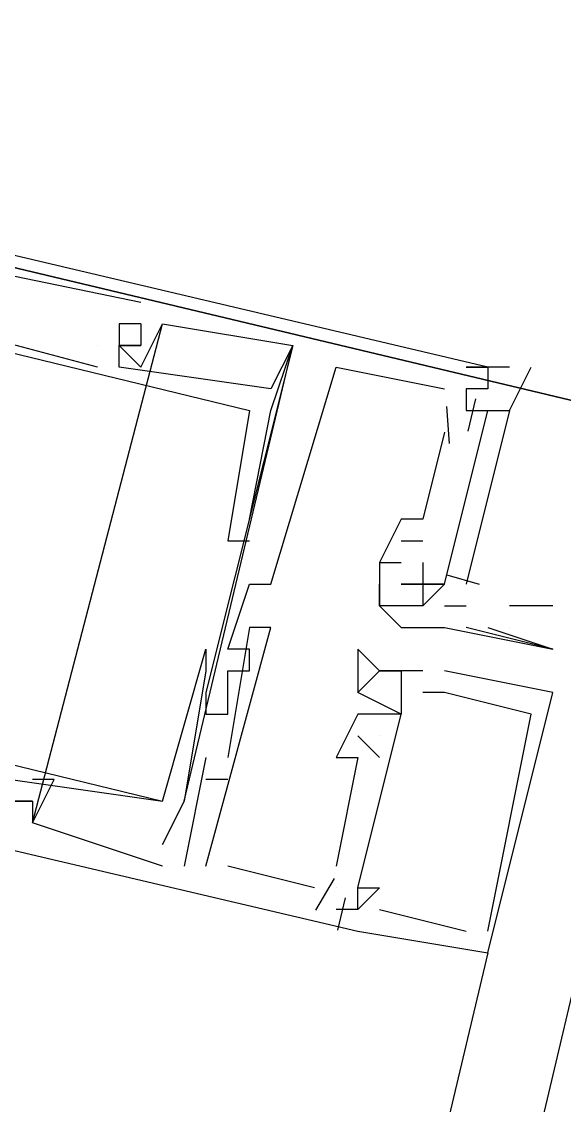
# Model space of a CAD drawing. Header units: feet. Extents: x -84 to 198, y -22 to 181.
# Drawn here: x 124.02 to 124.354, y 90.084 to 90.75 of the extents above; entities that cross this region are included whole.
import ezdxf

# ---------------------------------------------------------------- set-up
doc = ezdxf.new("R2010")
doc.units = ezdxf.units.FT
doc.layers.add('A-LINEA', color=7, linetype='CONTINUOUS')
doc.layers.add('A-MURO-CONCRETO', color=8, linetype='CONTINUOUS')

msp = doc.modelspace()

# ---------------------------------------------------------------- linework, layer by layer
at = {"layer": 'A-LINEA'}
for p, q in [((124.3067, 90.5378), (123.6267, 90.6978)), ((124.3067, 90.5378), (123.6267, 90.6978)), ((124.3067, 90.5378), (123.6267, 90.6978)), ((124.0933, 90.5778), (124.0933, 90.5778)), ((124.0933, 90.5778), (124.0933, 90.5778)), ((124.0933, 90.5778), (124.0933, 90.5778)), ((124.0267, 90.2578), (124.1067, 90.5644)), ((124.0267, 90.2578), (124.1067, 90.5644)), ((124.0267, 90.2578), (124.1067, 90.5644)), ((124.08, 90.5644), (124.08, 90.5644)), ((124.08, 90.5644), (124.08, 90.5644)), ((124.08, 90.5644), (124.08, 90.5644)), ((124.0933, 90.5644), (124.0933, 90.5644)), ((124.0933, 90.5644), (124.0933, 90.5644)), ((124.0933, 90.5644), (124.0933, 90.5644)), ((124.0933, 90.5644), (124.0933, 90.5644)), ((124.0933, 90.5644), (124.0933, 90.5644)), ((124.0933, 90.5644), (124.0933, 90.5644)), ((124.1067, 90.5644), (124.1067, 90.5644)), ((124.1067, 90.5644), (124.1067, 90.5644)), ((124.1067, 90.5644), (124.1067, 90.5644)), ((124.0667, 90.5511), (124.0667, 90.5511)), ((124.0667, 90.5511), (124.0667, 90.5511)), ((124.0667, 90.5511), (124.0667, 90.5511)), ((124.08, 90.5511), (124.08, 90.5511)), ((124.08, 90.5511), (124.08, 90.5511)), ((124.08, 90.5511), (124.08, 90.5511)), ((124.08, 90.5511), (124.08, 90.5511)), ((124.08, 90.5511), (124.08, 90.5511)), ((124.08, 90.5511), (124.08, 90.5511)), ((124.08, 90.5511), (124.08, 90.5511)), ((124.08, 90.5511), (124.08, 90.5511)), ((124.08, 90.5511), (124.08, 90.5511)), ((124.0933, 90.5511), (124.0933, 90.5511)), ((124.0933, 90.5511), (124.0933, 90.5511)), ((124.0933, 90.5511), (124.0933, 90.5511)), ((124.0933, 90.5511), (124.0933, 90.5511)), ((124.0933, 90.5511), (124.0933, 90.5511)), ((124.0933, 90.5511), (124.0933, 90.5511)), ((124.1867, 90.5511), (124.1867, 90.5511)), ((124.1867, 90.5511), (124.1867, 90.5511)), ((124.1867, 90.5511), (124.1867, 90.5511)), ((124.1867, 90.5511), (124.1867, 90.5511)), ((124.1867, 90.5511), (124.1867, 90.5511)), ((124.1867, 90.5511), (124.1867, 90.5511)), ((124.0667, 90.5378), (124.0667, 90.5378)), ((124.0667, 90.5378), (124.0667, 90.5378)), ((124.0667, 90.5378), (124.0667, 90.5378)), ((124.08, 90.5378), (124.08, 90.5378)), ((124.08, 90.5378), (124.08, 90.5378)), ((124.08, 90.5378), (124.08, 90.5378)), ((124.0933, 90.5378), (124.0933, 90.5378)), ((124.0933, 90.5378), (124.0933, 90.5378)), ((124.0933, 90.5378), (124.0933, 90.5378)), ((124.2133, 90.5378), (124.2133, 90.5378)), ((124.2133, 90.5378), (124.2133, 90.5378)), ((124.2133, 90.5378), (124.2133, 90.5378)), ((124.3067, 90.5378), (124.3067, 90.5378)), ((124.3067, 90.5378), (124.3067, 90.5378)), ((124.3067, 90.5378), (124.3067, 90.5378)), ((124.1733, 90.5244), (124.1733, 90.5244)), ((124.1733, 90.5244), (124.1733, 90.5244)), ((124.1733, 90.5244), (124.1733, 90.5244)), ((124.28, 90.5244), (124.28, 90.5244)), ((124.28, 90.5244), (124.28, 90.5244)), ((124.28, 90.5244), (124.28, 90.5244)), ((124.2933, 90.5244), (124.2933, 90.5244)), ((124.2933, 90.5244), (124.2933, 90.5244)), ((124.2933, 90.5244), (124.2933, 90.5244)), ((124.2933, 90.5244), (124.2933, 90.5244)), ((124.2933, 90.5244), (124.2933, 90.5244)), ((124.2933, 90.5244), (124.2933, 90.5244)), ((124.3067, 90.5244), (124.3067, 90.5244)), ((124.3067, 90.5244), (124.3067, 90.5244)), ((124.3067, 90.5244), (124.3067, 90.5244)), ((124.3067, 90.5244), (124.3067, 90.5244)), ((124.3067, 90.5244), (124.3067, 90.5244)), ((124.3067, 90.5244), (124.3067, 90.5244)), ((124.299, 90.5184), (124.2943, 90.4984)), ((124.299, 90.5184), (124.2943, 90.4984)), ((124.299, 90.5184), (124.2943, 90.4984)), ((124.16, 90.5111), (124.16, 90.5111)), ((124.16, 90.5111), (124.16, 90.5111)), ((124.16, 90.5111), (124.16, 90.5111)), ((124.1733, 90.5111), (124.1733, 90.5111)), ((124.1733, 90.5111), (124.1733, 90.5111)), ((124.1733, 90.5111), (124.1733, 90.5111)), ((124.28, 90.5111), (124.28, 90.5111)), ((124.28, 90.5111), (124.28, 90.5111)), ((124.28, 90.5111), (124.28, 90.5111)), ((124.28, 90.5111), (124.28, 90.5111)), ((124.28, 90.5111), (124.28, 90.5111)), ((124.28, 90.5111), (124.28, 90.5111)), ((124.2813, 90.5136), (124.2829, 90.4909)), ((124.2813, 90.5136), (124.2829, 90.4909)), ((124.2813, 90.5136), (124.2829, 90.4909)), ((124.2933, 90.5111), (124.2933, 90.5111)), ((124.2933, 90.5111), (124.2933, 90.5111)), ((124.2933, 90.5111), (124.2933, 90.5111)), ((124.2933, 90.5111), (124.2933, 90.5111)), ((124.2933, 90.5111), (124.2933, 90.5111)), ((124.2933, 90.5111), (124.2933, 90.5111)), ((124.3067, 90.5111), (124.3067, 90.5111)), ((124.3067, 90.5111), (124.3067, 90.5111)), ((124.3067, 90.5111), (124.3067, 90.5111)), ((124.44, 90.4978), (117.1467, 59.6844)), ((124.28, 90.4978), (124.2667, 90.4444)), ((124.28, 90.4978), (124.2667, 90.4444)), ((124.28, 90.4978), (124.2667, 90.4444)), ((124.28, 90.4978), (124.28, 90.4978)), ((124.28, 90.4978), (124.28, 90.4978)), ((124.28, 90.4978), (124.28, 90.4978)), ((124.16, 90.4444), (124.16, 90.4444)), ((124.16, 90.4444), (124.16, 90.4444)), ((124.16, 90.4444), (124.16, 90.4444)), ((124.2533, 90.4444), (124.2533, 90.4444)), ((124.2533, 90.4444), (124.2533, 90.4444)), ((124.2533, 90.4444), (124.2533, 90.4444)), ((124.2667, 90.4444), (124.2667, 90.4444)), ((124.2667, 90.4444), (124.2667, 90.4444)), ((124.2667, 90.4444), (124.2667, 90.4444)), ((124.1467, 90.4311), (124.1467, 90.4311)), ((124.1467, 90.4311), (124.1467, 90.4311)), ((124.1467, 90.4311), (124.1467, 90.4311)), ((124.16, 90.4311), (124.16, 90.4311)), ((124.16, 90.4311), (124.16, 90.4311)), ((124.16, 90.4311), (124.16, 90.4311)), ((124.2533, 90.4311), (124.2667, 90.4311)), ((124.2533, 90.4311), (124.2533, 90.4311)), ((124.2533, 90.4311), (124.2667, 90.4311)), ((124.2533, 90.4311), (124.2533, 90.4311)), ((124.2533, 90.4311), (124.2667, 90.4311)), ((124.2533, 90.4311), (124.2533, 90.4311)), ((124.2667, 90.4311), (124.2667, 90.4311)), ((124.2667, 90.4311), (124.2667, 90.4311)), ((124.2667, 90.4311), (124.2667, 90.4311)), ((124.24, 90.4178), (124.24, 90.4178)), ((124.24, 90.4178), (124.24, 90.4178)), ((124.24, 90.4178), (124.24, 90.4178)), ((124.24, 90.4178), (124.24, 90.4178)), ((124.2533, 90.4178), (124.2533, 90.4178)), ((124.2533, 90.4178), (124.2533, 90.4178)), ((124.2533, 90.4178), (124.2533, 90.4178)), ((124.2533, 90.4178), (124.2533, 90.4178)), ((124.2667, 90.4178), (124.2667, 90.4178)), ((124.2667, 90.4178), (124.2667, 90.4178)), ((124.2667, 90.4178), (124.2667, 90.4178)), ((124.16, 90.4044), (124.16, 90.4044)), ((124.16, 90.4044), (124.16, 90.4044)), ((124.16, 90.4044), (124.16, 90.4044)), ((124.1733, 90.4044), (124.1733, 90.4044)), ((124.1733, 90.4044), (124.1733, 90.4044)), ((124.1733, 90.4044), (124.1733, 90.4044)), ((124.24, 90.4044), (124.24, 90.4044)), ((124.24, 90.4044), (124.24, 90.4044)), ((124.2533, 90.4044), (124.2533, 90.4044)), ((124.2533, 90.4044), (124.2533, 90.4044)), ((124.2667, 90.4044), (124.2667, 90.4044)), ((124.2667, 90.4044), (124.2667, 90.4044)), ((124.2667, 90.4044), (124.2667, 90.4044)), ((124.2667, 90.4044), (124.2667, 90.4044)), ((124.2667, 90.4044), (124.2667, 90.4044)), ((124.28, 90.4044), (124.28, 90.4044)), ((124.28, 90.4044), (124.28, 90.4044)), ((124.28, 90.4044), (124.28, 90.4044)), ((124.28, 90.4044), (124.28, 90.4044)), ((124.2815, 90.4101), (124.3014, 90.4045)), ((124.2815, 90.4101), (124.3014, 90.4045)), ((124.2815, 90.4101), (124.3014, 90.4045)), ((124.24, 90.3911), (124.24, 90.3911)), ((124.24, 90.3911), (124.24, 90.3911)), ((124.2667, 90.3911), (124.2667, 90.3911)), ((124.2667, 90.3911), (124.2667, 90.3911)), ((124.28, 90.3911), (124.28, 90.3911)), ((124.2933, 90.3911), (124.2933, 90.3911)), ((124.3467, 90.3911), (124.32, 90.3911)), ((124.16, 90.3778), (124.16, 90.3778)), ((124.16, 90.3778), (124.16, 90.3778)), ((124.16, 90.3778), (124.16, 90.3778)), ((124.1733, 90.3778), (124.1733, 90.3778)), ((124.1733, 90.3778), (124.1733, 90.3778)), ((124.1733, 90.3778), (124.1733, 90.3778)), ((124.2533, 90.3778), (124.2533, 90.3778)), ((124.2667, 90.3778), (124.2667, 90.3778)), ((124.2667, 90.3778), (124.2667, 90.3778)), ((124.28, 90.3778), (124.28, 90.3778)), ((124.28, 90.3778), (124.28, 90.3778)), ((124.2933, 90.3778), (124.2933, 90.3778)), ((124.3067, 90.3778), (124.3467, 90.3644)), ((124.32, 90.3778), (124.32, 90.3778)), ((124.1333, 90.3644), (124.1333, 90.3644)), ((124.1333, 90.3644), (124.1333, 90.3644)), ((124.1333, 90.3644), (124.1333, 90.3644)), ((124.1467, 90.3644), (124.1467, 90.3644)), ((124.1467, 90.3644), (124.1467, 90.3644)), ((124.1467, 90.3644), (124.1467, 90.3644)), ((124.16, 90.3644), (124.16, 90.3644)), ((124.16, 90.3644), (124.16, 90.3644)), ((124.16, 90.3644), (124.16, 90.3644)), ((124.2267, 90.3644), (124.2267, 90.3644)), ((124.2267, 90.3644), (124.2267, 90.3644)), ((124.2267, 90.3644), (124.2267, 90.3644)), ((124.3467, 90.3644), (124.3467, 90.3644)), ((123.5467, 90.3511), (124.2267, 90.1911)), ((123.5467, 90.3511), (124.2267, 90.1911)), ((123.5467, 90.3511), (124.2267, 90.1911)), ((124.1333, 90.3511), (124.1333, 90.3511)), ((124.1333, 90.3511), (124.1333, 90.3511)), ((124.1333, 90.3511), (124.1333, 90.3511)), ((124.1467, 90.3511), (124.1467, 90.3511)), ((124.1467, 90.3511), (124.1467, 90.3511)), ((124.1467, 90.3511), (124.1467, 90.3511)), ((124.16, 90.3511), (124.16, 90.3511)), ((124.16, 90.3511), (124.16, 90.3511)), ((124.16, 90.3511), (124.16, 90.3511)), ((124.24, 90.3511), (124.24, 90.3511)), ((124.24, 90.3511), (124.24, 90.3511)), ((124.24, 90.3511), (124.24, 90.3511)), ((124.24, 90.3511), (124.24, 90.3511)), ((124.24, 90.3511), (124.24, 90.3511)), ((124.24, 90.3511), (124.24, 90.3511)), ((124.2533, 90.3511), (124.2533, 90.3511)), ((124.2533, 90.3511), (124.2533, 90.3511)), ((124.2533, 90.3511), (124.2533, 90.3511)), ((124.2667, 90.3511), (124.2667, 90.3511)), ((124.2667, 90.3511), (124.2667, 90.3511)), ((124.2667, 90.3511), (124.2667, 90.3511)), ((124.28, 90.3511), (124.28, 90.3511)), ((124.28, 90.3511), (124.28, 90.3511)), ((124.28, 90.3511), (124.28, 90.3511)), ((124.1333, 90.3378), (124.1333, 90.3378)), ((124.1333, 90.3378), (124.1333, 90.3378)), ((124.1333, 90.3378), (124.1333, 90.3378)), ((124.1333, 90.3378), (124.1333, 90.3378)), ((124.1333, 90.3378), (124.1333, 90.3378)), ((124.1333, 90.3378), (124.1333, 90.3378)), ((124.1467, 90.3378), (124.1467, 90.3378)), ((124.1467, 90.3378), (124.1467, 90.3378)), ((124.1467, 90.3378), (124.1467, 90.3378)), ((124.2267, 90.3378), (124.2267, 90.3378)), ((124.2267, 90.3378), (124.2267, 90.3378)), ((124.2267, 90.3378), (124.2267, 90.3378)), ((124.2267, 90.3378), (124.2267, 90.3378)), ((124.2267, 90.3378), (124.2267, 90.3378)), ((124.2267, 90.3378), (124.2267, 90.3378)), ((124.2267, 90.3378), (124.2267, 90.3378)), ((124.2267, 90.3378), (124.2267, 90.3378)), ((124.2267, 90.3378), (124.2267, 90.3378)), ((124.2267, 90.3378), (124.2267, 90.3378)), ((124.2267, 90.3378), (124.2267, 90.3378)), ((124.2267, 90.3378), (124.2267, 90.3378)), ((124.2533, 90.3378), (124.2533, 90.3378)), ((124.2533, 90.3378), (124.2533, 90.3378)), ((124.2533, 90.3378), (124.2533, 90.3378)), ((124.2533, 90.3378), (124.2533, 90.3378)), ((124.2533, 90.3378), (124.2533, 90.3378)), ((124.2533, 90.3378), (124.2533, 90.3378)), ((124.28, 90.3378), (124.2667, 90.3378)), ((124.2667, 90.3378), (124.2667, 90.3378)), ((124.2667, 90.3378), (124.2667, 90.3378)), ((124.28, 90.3378), (124.2667, 90.3378)), ((124.2667, 90.3378), (124.2667, 90.3378)), ((124.2667, 90.3378), (124.2667, 90.3378)), ((124.28, 90.3378), (124.2667, 90.3378)), ((124.2667, 90.3378), (124.2667, 90.3378)), ((124.2667, 90.3378), (124.2667, 90.3378)), ((124.28, 90.3378), (124.28, 90.3378)), ((124.28, 90.3378), (124.28, 90.3378)), ((124.28, 90.3378), (124.28, 90.3378)), ((124.28, 90.3378), (124.28, 90.3378)), ((124.28, 90.3378), (124.28, 90.3378)), ((124.28, 90.3378), (124.28, 90.3378)), ((124.3467, 90.3378), (124.3467, 90.3378)), ((124.3467, 90.3378), (124.3467, 90.3378)), ((124.3467, 90.3378), (124.3467, 90.3378)), ((124.1333, 90.3244), (124.1333, 90.3244)), ((124.1333, 90.3244), (124.1333, 90.3244)), ((124.1333, 90.3244), (124.1333, 90.3244)), ((124.1333, 90.3244), (124.1333, 90.3244)), ((124.1333, 90.3244), (124.1333, 90.3244)), ((124.1333, 90.3244), (124.1333, 90.3244)), ((124.1467, 90.3244), (124.1467, 90.3244)), ((124.1467, 90.3244), (124.1467, 90.3244)), ((124.1467, 90.3244), (124.1467, 90.3244)), ((124.1467, 90.3244), (124.1467, 90.3244)), ((124.1467, 90.3244), (124.1467, 90.3244)), ((124.1467, 90.3244), (124.1467, 90.3244)), ((124.2267, 90.3244), (124.2267, 90.3244)), ((124.2267, 90.3244), (124.2267, 90.3244)), ((124.2267, 90.3244), (124.2267, 90.3244)), ((124.2267, 90.3244), (124.2267, 90.3244)), ((124.2267, 90.3244), (124.2267, 90.3244)), ((124.2267, 90.3244), (124.2267, 90.3244)), ((124.2267, 90.3244), (124.2267, 90.3244)), ((124.2267, 90.3244), (124.2267, 90.3244)), ((124.2267, 90.3244), (124.2267, 90.3244)), ((124.2267, 90.3244), (124.2267, 90.3244)), ((124.2267, 90.3244), (124.2267, 90.3244)), ((124.2267, 90.3244), (124.2267, 90.3244)), ((124.24, 90.3244), (124.24, 90.3244)), ((124.24, 90.3244), (124.24, 90.3244)), ((124.24, 90.3244), (124.24, 90.3244)), ((124.24, 90.3244), (124.24, 90.3244)), ((124.24, 90.3244), (124.24, 90.3244)), ((124.24, 90.3244), (124.24, 90.3244)), ((124.2533, 90.3244), (124.2533, 90.3244)), ((124.2533, 90.3244), (124.2533, 90.3244)), ((124.2533, 90.3244), (124.2533, 90.3244)), ((124.2533, 90.3244), (124.2533, 90.3244)), ((124.2533, 90.3244), (124.2533, 90.3244)), ((124.2533, 90.3244), (124.2533, 90.3244)), ((124.2533, 90.3244), (124.2533, 90.3244)), ((124.2533, 90.3244), (124.2533, 90.3244)), ((124.2533, 90.3244), (124.2533, 90.3244)), ((124.3333, 90.3244), (124.3333, 90.3244)), ((124.3333, 90.3244), (124.3333, 90.3244)), ((124.3333, 90.3244), (124.3333, 90.3244)), ((124.24, 90.2978), (124.2267, 90.3111)), ((124.2267, 90.3111), (124.2267, 90.3111)), ((124.24, 90.2978), (124.2267, 90.3111)), ((124.2267, 90.3111), (124.2267, 90.3111)), ((124.24, 90.2978), (124.2267, 90.3111)), ((124.2267, 90.3111), (124.2267, 90.3111)), ((124.24, 90.3111), (124.24, 90.3111)), ((124.24, 90.3111), (124.24, 90.3111)), ((124.24, 90.3111), (124.24, 90.3111)), ((124.24, 90.3111), (124.24, 90.3111)), ((124.24, 90.3111), (124.24, 90.3111)), ((124.24, 90.3111), (124.24, 90.3111)), ((124.1333, 90.2978), (124.12, 90.2311)), ((124.1333, 90.2978), (124.12, 90.2311)), ((124.1333, 90.2978), (124.12, 90.2311)), ((124.1333, 90.2978), (124.1333, 90.2978)), ((124.1333, 90.2978), (124.1333, 90.2978)), ((124.1333, 90.2978), (124.1333, 90.2978)), ((124.1467, 90.2978), (124.1467, 90.2978)), ((124.1467, 90.2978), (124.1467, 90.2978)), ((124.1467, 90.2978), (124.1467, 90.2978)), ((124.2133, 90.2978), (124.2133, 90.2978)), ((124.2133, 90.2978), (124.2133, 90.2978)), ((124.2133, 90.2978), (124.2133, 90.2978)), ((124.2267, 90.2978), (124.2267, 90.2978)), ((124.2267, 90.2978), (124.2267, 90.2978)), ((124.2267, 90.2978), (124.2267, 90.2978)), ((124.24, 90.2978), (124.24, 90.2978)), ((124.24, 90.2978), (124.24, 90.2978)), ((124.24, 90.2978), (124.24, 90.2978)), ((124.0267, 90.2844), (124.0267, 90.2844)), ((124.0267, 90.2844), (124.0267, 90.2844)), ((124.0267, 90.2844), (124.0267, 90.2844)), ((124.04, 90.2844), (124.04, 90.2844)), ((124.04, 90.2844), (124.04, 90.2844)), ((124.04, 90.2844), (124.04, 90.2844)), ((124.1467, 90.2844), (124.1333, 90.2844)), ((124.1333, 90.2844), (124.1333, 90.2844)), ((124.1467, 90.2844), (124.1333, 90.2844)), ((124.1333, 90.2844), (124.1333, 90.2844)), ((124.1467, 90.2844), (124.1333, 90.2844)), ((124.1333, 90.2844), (124.1333, 90.2844)), ((124.1467, 90.2844), (124.1467, 90.2844)), ((124.1467, 90.2844), (124.1467, 90.2844)), ((124.1467, 90.2844), (124.1467, 90.2844)), ((124.0267, 90.2711), (124.0267, 90.2711)), ((124.0267, 90.2711), (124.0267, 90.2711)), ((124.0267, 90.2711), (124.0267, 90.2711)), ((124.0267, 90.2711), (124.0267, 90.2711)), ((124.0267, 90.2711), (124.0267, 90.2711)), ((124.0267, 90.2711), (124.0267, 90.2711)), ((124.1067, 90.2711), (124.1067, 90.2711)), ((124.1067, 90.2711), (124.1067, 90.2711)), ((124.1067, 90.2711), (124.1067, 90.2711)), ((124.1067, 90.2711), (124.1067, 90.2711)), ((124.1067, 90.2711), (124.1067, 90.2711)), ((124.1067, 90.2711), (124.1067, 90.2711)), ((124.12, 90.2711), (124.12, 90.2711)), ((124.12, 90.2711), (124.12, 90.2711)), ((124.12, 90.2711), (124.12, 90.2711)), ((124.12, 90.2711), (124.12, 90.2711)), ((124.12, 90.2711), (124.12, 90.2711)), ((124.12, 90.2711), (124.12, 90.2711)), ((124.0267, 90.2578), (124.0267, 90.2578)), ((124.0267, 90.2578), (124.0267, 90.2578)), ((124.0267, 90.2578), (124.0267, 90.2578)), ((124.0267, 90.2578), (124.0267, 90.2578)), ((124.0267, 90.2578), (124.0267, 90.2578)), ((124.0267, 90.2578), (124.0267, 90.2578)), ((124.1067, 90.2444), (124.1067, 90.2444)), ((124.1067, 90.2444), (124.1067, 90.2444)), ((124.1067, 90.2444), (124.1067, 90.2444)), ((124.1067, 90.2311), (124.1067, 90.2311)), ((124.1067, 90.2311), (124.1067, 90.2311)), ((124.1067, 90.2311), (124.1067, 90.2311)), ((124.1067, 90.2311), (124.1067, 90.2311)), ((124.1067, 90.2311), (124.1067, 90.2311)), ((124.1067, 90.2311), (124.1067, 90.2311)), ((124.12, 90.2311), (124.12, 90.2311)), ((124.12, 90.2311), (124.12, 90.2311)), ((124.12, 90.2311), (124.12, 90.2311)), ((124.1333, 90.2311), (124.1333, 90.2311)), ((124.1333, 90.2311), (124.1333, 90.2311)), ((124.1333, 90.2311), (124.1333, 90.2311)), ((124.2, 90.2178), (124.1467, 90.2311)), ((124.1467, 90.2311), (124.1467, 90.2311)), ((124.2, 90.2178), (124.1467, 90.2311)), ((124.1467, 90.2311), (124.1467, 90.2311)), ((124.2, 90.2178), (124.1467, 90.2311)), ((124.1467, 90.2311), (124.1467, 90.2311)), ((124.2133, 90.2311), (124.2133, 90.2311)), ((124.2133, 90.2311), (124.2133, 90.2311)), ((124.2133, 90.2311), (124.2133, 90.2311)), ((124.2, 90.2178), (124.2, 90.2178)), ((124.2, 90.2178), (124.2, 90.2178)), ((124.2, 90.2178), (124.2, 90.2178)), ((124.2122, 90.2235), (124.2006, 90.204)), ((124.2122, 90.2235), (124.2006, 90.204)), ((124.2122, 90.2235), (124.2006, 90.204)), ((124.2133, 90.2178), (124.2133, 90.2178)), ((124.2133, 90.2178), (124.2133, 90.2178)), ((124.2133, 90.2178), (124.2133, 90.2178)), ((124.2267, 90.2178), (124.2267, 90.2178)), ((124.2267, 90.2178), (124.2267, 90.2178)), ((124.2267, 90.2178), (124.2267, 90.2178)), ((124.2267, 90.2178), (124.2267, 90.2178)), ((124.2267, 90.2178), (124.2267, 90.2178)), ((124.2267, 90.2178), (124.2267, 90.2178)), ((124.24, 90.2178), (124.24, 90.2178)), ((124.24, 90.2178), (124.24, 90.2178)), ((124.24, 90.2178), (124.24, 90.2178)), ((124.219, 90.2117), (124.2143, 90.1917)), ((124.219, 90.2117), (124.2143, 90.1917)), ((124.219, 90.2117), (124.2143, 90.1917)), ((124.2267, 90.2044), (124.2133, 90.2044)), ((124.2133, 90.2044), (124.2133, 90.2044)), ((124.2267, 90.2044), (124.2133, 90.2044)), ((124.2133, 90.2044), (124.2133, 90.2044)), ((124.2267, 90.2044), (124.2133, 90.2044)), ((124.2133, 90.2044), (124.2133, 90.2044)), ((124.2267, 90.2044), (124.2267, 90.2044)), ((124.2267, 90.2044), (124.2267, 90.2044)), ((124.2267, 90.2044), (124.2267, 90.2044)), ((124.2267, 90.2044), (124.2267, 90.2044)), ((124.2267, 90.2044), (124.2267, 90.2044)), ((124.2267, 90.2044), (124.2267, 90.2044)), ((124.2267, 90.2044), (124.2267, 90.2044)), ((124.2267, 90.2044), (124.2267, 90.2044)), ((124.2267, 90.2044), (124.2267, 90.2044)), ((124.24, 90.2044), (124.24, 90.2044)), ((124.24, 90.2044), (124.24, 90.2044)), ((124.24, 90.2044), (124.24, 90.2044)), ((124.2267, 90.1911), (124.2267, 90.1911)), ((124.2267, 90.1911), (124.2267, 90.1911)), ((124.2267, 90.1911), (124.2267, 90.1911)), ((124.2267, 90.1911), (124.2267, 90.1911)), ((124.2267, 90.1911), (124.2267, 90.1911)), ((124.2267, 90.1911), (124.2267, 90.1911)), ((124.2933, 90.1911), (124.2933, 90.1911)), ((124.2933, 90.1911), (124.2933, 90.1911)), ((124.2933, 90.1911), (124.2933, 90.1911)), ((124.3067, 90.1911), (124.3067, 90.1911)), ((124.3067, 90.1911), (124.3067, 90.1911)), ((124.3067, 90.1911), (124.3067, 90.1911)), ((124.3067, 90.1778), (122.64, 83.1644)), ((124.3067, 90.1778), (124.3067, 90.1778)), ((124.3067, 90.1778), (124.3067, 90.1778)), ((124.3067, 90.1778), (124.3067, 90.1778))]:
    msp.add_line(p, q, dxfattribs=at)
for points in [[(124.44, 90.4978), (124.7867, 91.9644), (121.3733, 92.7644), (121.0267, 91.3111), (124.44, 90.4978)], [(123.6267, 90.6978), (123.5867, 90.5378), (123.6133, 90.5378), (123.6, 90.4578), (123.6133, 90.4444), (123.6133, 90.4578), (123.6267, 90.5378), (123.6133, 90.5511), (123.64, 90.6444), (123.6533, 90.6444), (123.6533, 90.6578), (123.64, 90.6578), (123.64, 90.6711), (124.0933, 90.5778)], [(123.6267, 90.6978), (123.5867, 90.5378), (123.6133, 90.5378), (123.6, 90.4578), (123.6133, 90.4444), (123.6133, 90.4578), (123.6267, 90.5378), (123.6133, 90.5511), (123.64, 90.6444), (123.6533, 90.6444), (123.6533, 90.6578), (123.64, 90.6578), (123.64, 90.6711), (124.0933, 90.5778)], [(123.6267, 90.6978), (123.5867, 90.5378), (123.6133, 90.5378), (123.6, 90.4578), (123.6133, 90.4444), (123.6133, 90.4578), (123.6267, 90.5378), (123.6133, 90.5511), (123.64, 90.6444), (123.6533, 90.6444), (123.6533, 90.6578), (123.64, 90.6578), (123.64, 90.6711), (124.0933, 90.5778)], [(124.0667, 90.5378), (123.6667, 90.6444), (123.68, 90.6578)], [(124.0667, 90.5378), (123.6667, 90.6444), (123.68, 90.6578)], [(124.0667, 90.5378), (123.6667, 90.6444), (123.68, 90.6578)], [(123.6533, 90.5511), (123.6667, 90.6311), (124.16, 90.5111), (124.1467, 90.4311), (124.1467, 90.4311), (124.16, 90.4311)], [(123.6533, 90.5511), (123.6667, 90.6311), (124.16, 90.5111), (124.1467, 90.4311), (124.1467, 90.4311), (124.16, 90.4311)], [(123.6533, 90.5511), (123.6667, 90.6311), (124.16, 90.5111), (124.1467, 90.4311), (124.1467, 90.4311), (124.16, 90.4311)], [(124.0933, 90.5644), (124.08, 90.5644), (124.08, 90.5511)], [(124.0933, 90.5644), (124.08, 90.5644), (124.08, 90.5644), (124.08, 90.5511)], [(124.0933, 90.5644), (124.0933, 90.5511), (124.08, 90.5511), (124.0933, 90.5378), (124.1067, 90.5644), (124.1867, 90.5511), (124.1333, 90.3378), (124.1333, 90.3244), (124.1467, 90.3244), (124.1467, 90.3378)], [(124.0933, 90.5644), (124.08, 90.5644), (124.08, 90.5511)], [(124.0933, 90.5644), (124.08, 90.5644), (124.08, 90.5644), (124.08, 90.5511)], [(124.0933, 90.5644), (124.0933, 90.5511), (124.08, 90.5511), (124.0933, 90.5378), (124.1067, 90.5644), (124.1867, 90.5511), (124.1333, 90.3378), (124.1333, 90.3244), (124.1467, 90.3244), (124.1467, 90.3378)], [(124.0933, 90.5644), (124.08, 90.5644), (124.08, 90.5511)], [(124.0933, 90.5644), (124.08, 90.5644), (124.08, 90.5644), (124.08, 90.5511)], [(124.0933, 90.5644), (124.0933, 90.5511), (124.08, 90.5511), (124.0933, 90.5378), (124.1067, 90.5644), (124.1867, 90.5511), (124.1333, 90.3378), (124.1333, 90.3244), (124.1467, 90.3244), (124.1467, 90.3378)], [(123.6133, 90.4711), (123.6267, 90.4844), (123.6133, 90.3911), (124.1067, 90.2711), (124.1333, 90.3644), (124.1333, 90.3644), (124.1333, 90.3511), (124.12, 90.2711), (124.1067, 90.2444), (124.12, 90.2711), (124.1867, 90.5511)], [(123.6133, 90.4711), (123.6267, 90.4844), (123.6133, 90.3911), (124.1067, 90.2711), (124.1333, 90.3644), (124.1333, 90.3644), (124.1333, 90.3511), (124.12, 90.2711), (124.1067, 90.2444), (124.12, 90.2711), (124.1867, 90.5511)], [(123.6133, 90.4711), (123.6267, 90.4844), (123.6133, 90.3911), (124.1067, 90.2711), (124.1333, 90.3644), (124.1333, 90.3644), (124.1333, 90.3511), (124.12, 90.2711), (124.1067, 90.2444), (124.12, 90.2711), (124.1867, 90.5511)], [(124.1867, 90.5511), (124.1733, 90.5244), (124.08, 90.5378), (124.08, 90.5511), (124.0933, 90.5511)], [(124.1867, 90.5511), (124.1733, 90.5244), (124.08, 90.5378), (124.08, 90.5511), (124.0933, 90.5511)], [(124.1867, 90.5511), (124.1733, 90.5244), (124.08, 90.5378), (124.08, 90.5511), (124.0933, 90.5511)], [(124.16, 90.4444), (124.1733, 90.5111), (124.1867, 90.5511)], [(124.16, 90.4444), (124.1733, 90.5111), (124.1867, 90.5511)], [(124.16, 90.4444), (124.1733, 90.5111), (124.1867, 90.5511)], [(124.1467, 90.3244), (124.1467, 90.3511), (124.16, 90.3511), (124.16, 90.3644), (124.1467, 90.3644), (124.16, 90.4044), (124.1733, 90.4044), (124.2133, 90.5378), (124.28, 90.5244)], [(124.1467, 90.3244), (124.1467, 90.3511), (124.16, 90.3511), (124.16, 90.3644), (124.1467, 90.3644), (124.16, 90.4044), (124.1733, 90.4044), (124.2133, 90.5378), (124.28, 90.5244)], [(124.1467, 90.3244), (124.1467, 90.3511), (124.16, 90.3511), (124.16, 90.3644), (124.1467, 90.3644), (124.16, 90.4044), (124.1733, 90.4044), (124.2133, 90.5378), (124.28, 90.5244)], [(124.32, 90.5378), (124.2933, 90.5378), (124.3067, 90.5378), (124.3067, 90.5244), (124.2933, 90.5244), (124.2933, 90.5111), (124.3067, 90.5111), (124.32, 90.5111), (124.3333, 90.5378)], [(124.2667, 90.4178), (124.2667, 90.4044), (124.28, 90.4044), (124.3067, 90.5111)], [(124.2667, 90.4178), (124.2667, 90.4044), (124.28, 90.4044), (124.3067, 90.5111)], [(124.2667, 90.4178), (124.2667, 90.4044), (124.28, 90.4044), (124.3067, 90.5111)], [(124.28, 90.4044), (124.3067, 90.5111), (124.32, 90.5111), (124.2933, 90.4044)], [(124.28, 90.4044), (124.3067, 90.5111), (124.32, 90.5111), (124.2933, 90.4044)], [(124.28, 90.4044), (124.3067, 90.5111), (124.32, 90.5111), (124.2933, 90.4044)], [(124.2667, 90.4444), (124.2533, 90.4444), (124.24, 90.4178), (124.2533, 90.4178)], [(124.2667, 90.4444), (124.2533, 90.4444), (124.24, 90.4178), (124.2533, 90.4178)], [(124.2667, 90.4444), (124.2533, 90.4444), (124.24, 90.4178), (124.2533, 90.4178)], [(124.24, 90.4178), (124.24, 90.4178), (124.24, 90.4178)], [(124.24, 90.4178), (124.24, 90.3911), (124.2533, 90.3778), (124.2667, 90.3778), (124.28, 90.3778), (124.3467, 90.3644), (124.3467, 90.3644), (124.2933, 90.3778), (124.2933, 90.3778), (124.2933, 90.3778), (124.2933, 90.3778)], [(124.2533, 90.4178), (124.2533, 90.4178), (124.2533, 90.4178), (124.2533, 90.4178)], [(124.2533, 90.4044), (124.2533, 90.4044), (124.2667, 90.4044), (124.2667, 90.3911), (124.24, 90.3911), (124.24, 90.4044)], [(124.2667, 90.3911), (124.28, 90.4044), (124.2667, 90.4044), (124.2667, 90.4044), (124.2533, 90.4044)], [(123.5867, 90.3778), (123.6, 90.3644), (123.6133, 90.3911), (124.0133, 90.2844), (124.0133, 90.2711), (124.0267, 90.2711), (124.0133, 90.2711), (124.0133, 90.2844), (124.1067, 90.2711)], [(123.5867, 90.3778), (123.6, 90.3644), (123.6133, 90.3911), (124.0133, 90.2844), (124.0133, 90.2711), (124.0267, 90.2711), (124.0133, 90.2711), (124.0133, 90.2844), (124.1067, 90.2711)], [(123.5867, 90.3778), (123.6, 90.3644), (123.6133, 90.3911), (124.0133, 90.2844), (124.0133, 90.2711), (124.0267, 90.2711), (124.0133, 90.2711), (124.0133, 90.2844), (124.1067, 90.2711)], [(124.28, 90.3911), (124.28, 90.3911), (124.2933, 90.3911)], [(124.1333, 90.2311), (124.1733, 90.3778), (124.16, 90.3778), (124.1467, 90.2978)], [(124.1333, 90.2311), (124.1733, 90.3778), (124.16, 90.3778), (124.1467, 90.2978)], [(124.1333, 90.2311), (124.1733, 90.3778), (124.16, 90.3778), (124.1467, 90.2978)], [(124.2667, 90.3511), (124.24, 90.3511), (124.2267, 90.3644), (124.2267, 90.3378)], [(124.2667, 90.3511), (124.24, 90.3511), (124.2267, 90.3644), (124.2267, 90.3378)], [(124.2667, 90.3511), (124.24, 90.3511), (124.2267, 90.3644), (124.2267, 90.3378)], [(124.2533, 90.3244), (124.2267, 90.3378), (124.24, 90.3511), (124.2533, 90.3511), (124.2533, 90.3244)], [(124.2267, 90.1911), (124.3067, 90.1778), (124.3067, 90.1778), (124.3467, 90.3378), (124.28, 90.3511)], [(124.2533, 90.3244), (124.2267, 90.3378), (124.24, 90.3511), (124.2533, 90.3511), (124.2533, 90.3244)], [(124.2267, 90.1911), (124.3067, 90.1778), (124.3067, 90.1778), (124.3467, 90.3378), (124.28, 90.3511)], [(124.2533, 90.3244), (124.2267, 90.3378), (124.24, 90.3511), (124.2533, 90.3511), (124.2533, 90.3244)], [(124.2267, 90.1911), (124.3067, 90.1778), (124.3067, 90.1778), (124.3467, 90.3378), (124.28, 90.3511)], [(124.2533, 90.3378), (124.2533, 90.3244), (124.24, 90.3244), (124.24, 90.3244), (124.2267, 90.3244), (124.2267, 90.3244), (124.2267, 90.3244), (124.2267, 90.3244)], [(124.2533, 90.3378), (124.2533, 90.3244), (124.24, 90.3244), (124.24, 90.3244), (124.2267, 90.3244), (124.2267, 90.3244), (124.2267, 90.3244), (124.2267, 90.3244)], [(124.2533, 90.3378), (124.2533, 90.3244), (124.24, 90.3244), (124.24, 90.3244), (124.2267, 90.3244), (124.2267, 90.3244), (124.2267, 90.3244), (124.2267, 90.3244)], [(124.3067, 90.1911), (124.3333, 90.3244), (124.3333, 90.3244), (124.28, 90.3378), (124.28, 90.3378), (124.28, 90.3378), (124.28, 90.3378), (124.2667, 90.3378), (124.2667, 90.3378)], [(124.3067, 90.1911), (124.3333, 90.3244), (124.3333, 90.3244), (124.28, 90.3378), (124.28, 90.3378), (124.28, 90.3378), (124.28, 90.3378), (124.2667, 90.3378), (124.2667, 90.3378)], [(124.3067, 90.1911), (124.3333, 90.3244), (124.3333, 90.3244), (124.28, 90.3378), (124.28, 90.3378), (124.28, 90.3378), (124.28, 90.3378), (124.2667, 90.3378), (124.2667, 90.3378)], [(124.2267, 90.3244), (124.2133, 90.2978), (124.2267, 90.2978), (124.2133, 90.2311)], [(124.2267, 90.3244), (124.2133, 90.2978), (124.2267, 90.2978), (124.2133, 90.2311)], [(124.2267, 90.3244), (124.2133, 90.2978), (124.2267, 90.2978), (124.2133, 90.2311)], [(124.2267, 90.2178), (124.2533, 90.3244), (124.24, 90.3244)], [(124.2267, 90.2178), (124.2533, 90.3244), (124.24, 90.3244)], [(124.2267, 90.2178), (124.2533, 90.3244), (124.24, 90.3244)], [(124.1067, 90.2311), (124.0267, 90.2578), (124.04, 90.2844), (124.0267, 90.2844)], [(124.1067, 90.2311), (124.0267, 90.2578), (124.04, 90.2844), (124.0267, 90.2844)], [(124.1067, 90.2311), (124.0267, 90.2578), (124.04, 90.2844), (124.0267, 90.2844)], [(124.0133, 90.2711), (124.0267, 90.2711), (124.0267, 90.2578)], [(124.0133, 90.2711), (124.0267, 90.2711), (124.0267, 90.2578)], [(124.0133, 90.2711), (124.0267, 90.2711), (124.0267, 90.2578)], [(124.2267, 90.2044), (124.2267, 90.2178), (124.24, 90.2178), (124.2267, 90.2044)], [(124.2267, 90.2044), (124.2267, 90.2178), (124.24, 90.2178), (124.2267, 90.2044)], [(124.2267, 90.2044), (124.2267, 90.2178), (124.24, 90.2178), (124.2267, 90.2044)], [(124.24, 90.2044), (124.2933, 90.1911), (124.2933, 90.1911)], [(124.24, 90.2044), (124.2933, 90.1911), (124.2933, 90.1911)], [(124.24, 90.2044), (124.2933, 90.1911), (124.2933, 90.1911)]]:
    msp.add_lwpolyline(points, dxfattribs=at)
at = {"layer": 'A-MURO-CONCRETO'}
msp.add_lwpolyline([(121.0267, 91.3111), (124.6267, 91.3111), (124.44, 90.4978), (121.0267, 91.3111), (121.0267, 91.3111)], dxfattribs=at)

doc.saveas('drawing.dxf')
